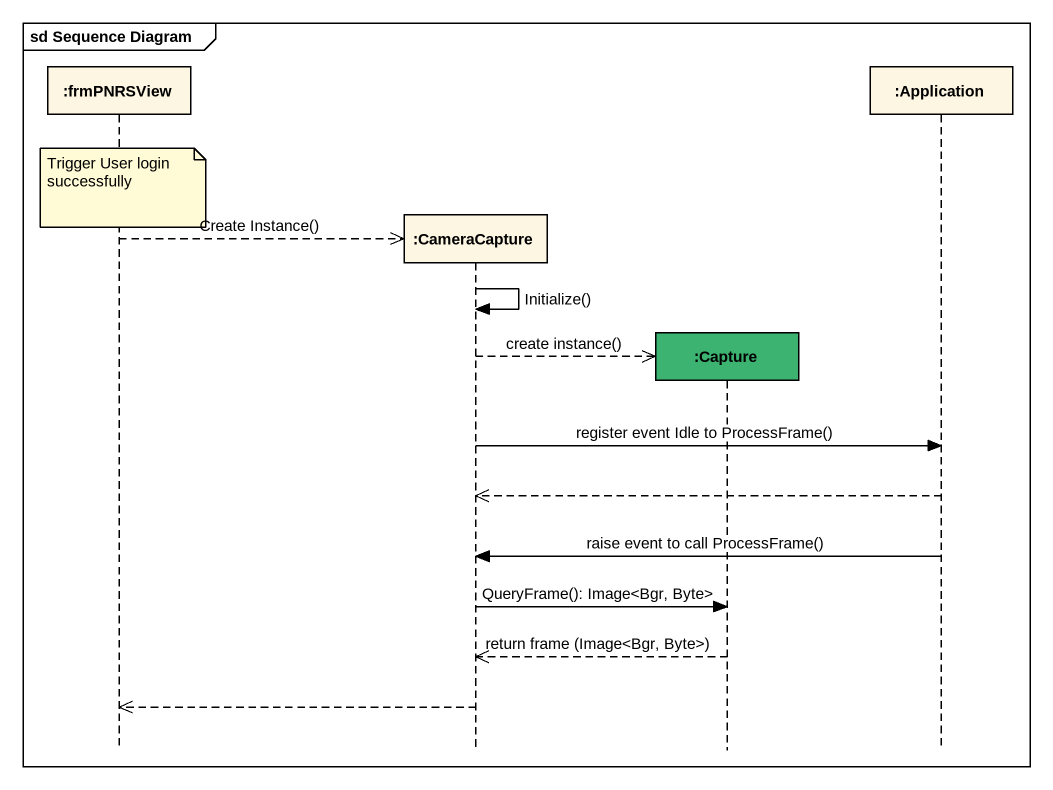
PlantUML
@startuml
mainframe sd Sequence Diagram
hide footbox
participant ":frmPNRSView" as frmPNRSView
participant ":CameraCapture" as CameraCapture
participant ":Capture" as Capture #3CB371
participant ":Application" as Application

note over frmPNRSView : Trigger User login successfully
frmPNRSView -->> CameraCapture ** : Create Instance()
CameraCapture -> CameraCapture : Initialize()
CameraCapture -->> Capture ** : create instance()
CameraCapture -> Application : register event Idle to ProcessFrame()
Application -->> CameraCapture
Application -> CameraCapture : raise event to call ProcessFrame()
CameraCapture -> Capture : QueryFrame(): Image<Bgr, Byte>
Capture -->> CameraCapture : return frame (Image<Bgr, Byte>)
CameraCapture -->> frmPNRSView
@enduml
